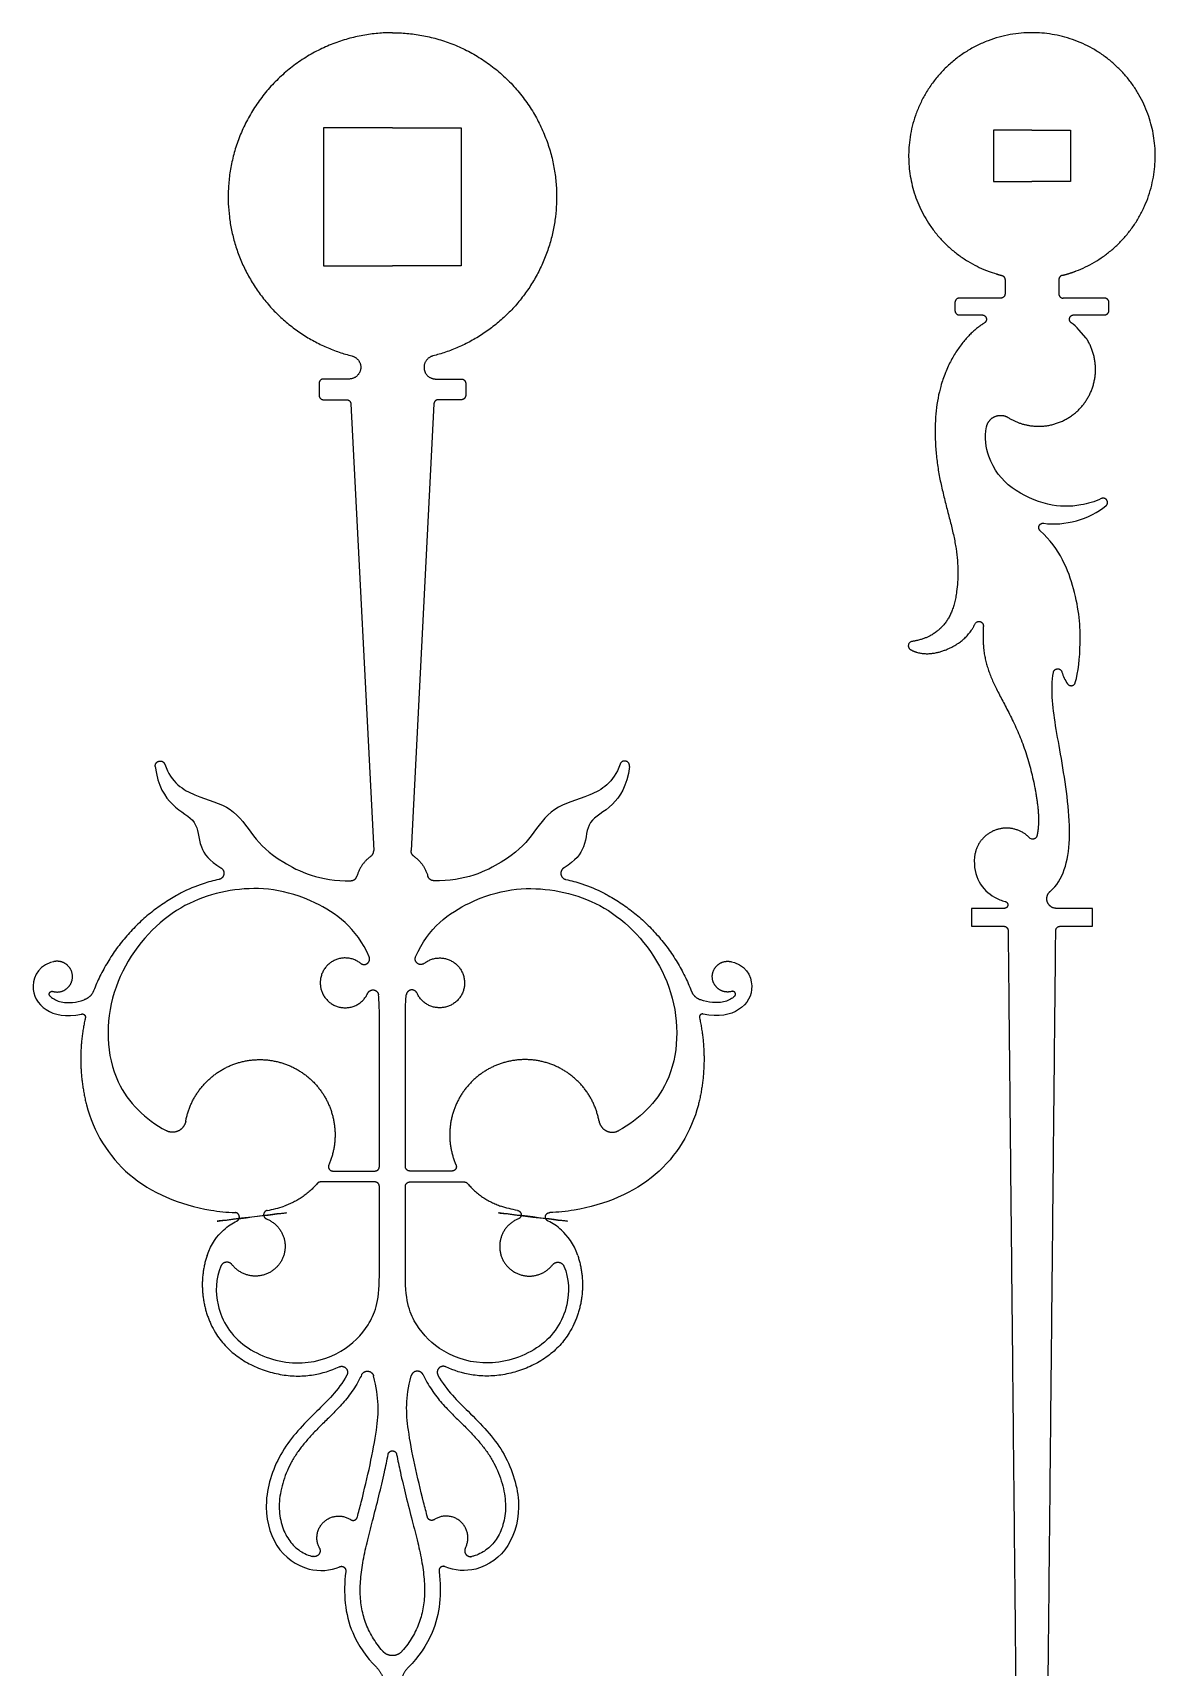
# Model space of a CAD drawing. Header units: millimetres. Extents: x -89 to 94, y -122 to 99.
# Drawn here: x -89 to -47.4, y 38 to 98.6 of the extents above; entities that cross this region are included whole.
import ezdxf

# ---------------------------------------------------------------- set-up
doc = ezdxf.new("R2010")
doc.units = ezdxf.units.MM
doc.header["$MEASUREMENT"] = 0
doc.layers.add('Layer 03', color=5, linetype='Continuous')

msp = doc.modelspace()

# ---------------------------------------------------------------- linework, layer by layer
at = {"layer": 'Layer 03'}
for p, q in [((-52.966, 89.437), (-52.966, 88.912)), ((-50.971, 89.437), (-50.971, 88.912)), ((-54.819, 88.59), (-54.819, 88.291)), ((-53.127, 88.751), (-54.658, 88.751)), ((-49.279, 88.751), (-50.81, 88.751)), ((-49.118, 88.291), (-49.118, 88.59)), ((-54.658, 88.13), (-53.815, 88.13)), ((-50.419, 88.13), (-49.279, 88.13)), ((-49.957, 87.268), (-50.231, 87.579)), ((-76.138, 56.571), (-76.138, 62.372)), ((-75.172, 56.571), (-75.172, 62.372)), ((-76.138, 52.521), (-76.138, 55.843)), ((-75.172, 52.521), (-75.172, 55.843))]:
    msp.add_line(p, q, dxfattribs=at)
for points in [[(-75.655, 95.056), (-78.207, 95.056), (-78.207, 89.951), (-75.655, 89.951)], [(-75.655, 95.056), (-73.102, 95.056), (-73.102, 89.951), (-75.655, 89.951)], [(-51.969, 94.972), (-53.396, 94.972), (-53.396, 93.069), (-51.969, 93.069)], [(-51.969, 94.972), (-50.541, 94.972), (-50.541, 93.069), (-51.969, 93.069)], [(-78.369, 85.594), (-78.369, 85.149)], [(-77.259, 85.755), (-78.208, 85.755)], [(-74.051, 85.755), (-73.101, 85.755)], [(-72.94, 85.594), (-72.94, 85.149)], [(-78.208, 84.988), (-77.353, 84.988)], [(-77.193, 84.835), (-76.348, 68.281)], [(-74.117, 84.835), (-74.961, 68.281)], [(-73.101, 84.988), (-73.956, 84.988)], [(-52.993, 66.141), (-54.208, 66.141), (-54.208, 65.478), (-53.012, 65.478)], [(-50.925, 65.478), (-49.729, 65.478), (-49.729, 66.141), (-51.078, 66.141)], [(-77.862, 56.41), (-76.299, 56.41)], [(-73.447, 56.41), (-75.011, 56.41)], [(-76.299, 56.004), (-78.316, 56.004)], [(-75.011, 56.004), (-72.993, 56.004)]]:
    msp.add_lwpolyline(points, dxfattribs=at)
for points, weights, degree, knots in [([(-75.655, 98.587), (-81.392, 98.587), (-81.727, 92.86), (-82.022, 87.844), (-77.152, 86.608)], [1, 0.727511325942, 1, 0.753006062973, 0.953781231499], 2, [56.155969, 56.155969, 56.155969, 66.968323, 66.968323, 76.769046, 76.769046, 76.769046]), ([(-75.655, 98.587), (-69.918, 98.587), (-69.582, 92.86), (-69.288, 87.844), (-74.157, 86.608)], [1, 0.727511325942, 1, 0.753006062973, 0.953781231499], 2, [56.155969, 56.155969, 56.155969, 66.968323, 66.968323, 76.769046, 76.769046, 76.769046]), ([(-51.969, 98.587), (-56.079, 98.587), (-56.51, 94.499), (-56.877, 91.017), (-53.354, 89.66), (-53.088, 89.593)], [1, 0.743216933704, 1, 0.772668023703, 0.965006690366, 0.986018974875], 2, [37.699112, 37.699112, 37.699112, 44.735246, 44.735246, 50.964388, 51.574312, 51.574312, 51.574312]), ([(-50.327, 89.759), (-46.785, 91.123), (-47.479, 94.855), (-48.173, 98.587), (-51.969, 98.587)], [1, 0.769025647705, 1, 0.769025647705, 1], 2, [-50.964388, -50.964388, -50.964388, -44.33175, -44.33175, -37.699112, -37.699112, -37.699112]), ([(-53.73, 87.832), (-54.046, 87.635), (-54.716, 87.01), (-55.599, 85.272), (-55.589, 82.318), (-54.621, 79.489), (-54.742, 77.362), (-55.276, 76.471), (-55.918, 76.109), (-56.413, 76.03), (-56.483, 76.019), (-56.534, 75.969), (-56.546, 75.9), (-56.559, 75.83), (-56.528, 75.766), (-56.467, 75.731), (-55.947, 75.439), (-54.831, 75.736), (-54.259, 76.312), (-54.073, 76.684), (-54.038, 76.755), (-53.965, 76.787), (-53.889, 76.767), (-53.812, 76.747), (-53.765, 76.684), (-53.768, 76.604), (-53.785, 76.238), (-53.781, 75.495), (-53.4, 74.386), (-52.297, 72.52), (-51.755, 70.337), (-51.695, 69.25), (-51.783, 68.833), (-51.796, 68.773), (-51.838, 68.728), (-51.896, 68.712), (-51.955, 68.695), (-52.014, 68.71), (-52.056, 68.754), (-52.388, 69.096), (-52.852, 69.206), (-53.302, 69.049), (-53.752, 68.892), (-54.047, 68.518), (-54.094, 68.044)], [1, 1, 1, 1, 1, 1, 1, 1, 1, 1, 0.876748595775, 0.876748595775, 1, 0.876748595775, 0.876748595775, 1, 1, 1, 1, 1, 0.851444720391, 0.851444720391, 1, 0.851444720391, 0.851444720391, 1, 1, 1, 1, 1, 1, 1, 1, 0.904890511673, 0.904890511673, 1, 0.904890511673, 0.904890511673, 1, 0.895244127172, 0.895244127172, 1, 0.895244127172, 0.895244127172, 1], 3, [-8.388943, -8.388943, -8.388943, -8.388943, -7.425932, -6.195154, -4.964375, -3.733597, -2.502818, -1.272039, -0.181108, -0.181108, -0.181108, -0.057537, -0.057537, -0.057537, 0.066034, 0.066034, 0.066034, 1.166114, 1.985814, 1.985814, 1.985814, 2.121943, 2.121943, 2.121943, 2.258072, 2.258072, 2.258072, 3.097484, 4.322329, 5.547175, 6.772021, 7.479774, 7.479774, 7.479774, 7.587919, 7.587919, 7.587919, 7.696064, 7.696064, 7.696064, 8.535525, 8.535525, 8.535525, 9.374985, 9.374985, 9.374985, 9.374985]), ([(-53.815, 88.13), (-53.693, 88.13), (-53.66, 88.013), (-53.627, 87.896), (-53.73, 87.832)], [1, 0.798469034147, 1, 0.798469034147, 1], 2, [53.3129574, 53.3129574, 53.3129574, 53.4421671, 53.4421671, 53.5713767, 53.5713767, 53.5713767]), ([(-50.514, 87.839), (-50.608, 87.908), (-50.571, 88.019), (-50.535, 88.13), (-50.419, 88.13)], [1, 0.810072477838, 1, 0.810072477838, 1], 2, [0.2188998, 0.2188998, 0.2188998, 0.3442039, 0.3442039, 0.469508, 0.469508, 0.469508]), ([(-51.969, 84.019), (-50.636, 83.863), (-49.93, 85.004), (-49.224, 86.144), (-49.957, 87.268)], [1, 0.843983992768, 1, 0.843983992768, 1], 2, [4.568599, 4.568599, 4.568599, 6.052898, 6.052898, 7.537196, 7.537196, 7.537196]), ([(-77.152, 86.608), (-76.782, 86.514), (-76.829, 86.134), (-76.876, 85.755), (-77.259, 85.755)], [1, 0.749678617784, 1, 0.749678617784, 1], 2, [0, 0, 0, 0.3889162, 0.3889162, 0.7778323, 0.7778323, 0.7778323]), ([(-74.157, 86.608), (-74.528, 86.514), (-74.48, 86.134), (-74.433, 85.755), (-74.051, 85.755)], [1, 0.749678617784, 1, 0.749678617784, 1], 2, [0, 0, 0, 0.3889162, 0.3889162, 0.7778323, 0.7778323, 0.7778323]), ([(-53.651, 83.98), (-53.597, 84.255), (-53.34, 84.365), (-53.083, 84.476), (-52.847, 84.327)], [1, 0.885252177755, 1, 0.885252177755, 1], 2, [0, 0, 0, 0.3198176, 0.3198176, 0.6396352, 0.6396352, 0.6396352]), ([(-49.228, 81.056), (-49.117, 81.148), (-49.196, 81.268), (-49.275, 81.388), (-49.403, 81.323)], [1, 0.746493720768, 1, 0.746493720768, 1], 2, [-0.2912078, -0.2912078, -0.2912078, -0.1456039, -0.1456039, 0, 0, 0]), ([(-51.663, 80.134), (-51.751, 80.214), (-51.699, 80.322), (-51.647, 80.43), (-51.529, 80.411)], [1, 0.802078632375, 1, 0.802078632375, 1], 2, [0, 0, 0, 0.1280057, 0.1280057, 0.2560115, 0.2560115, 0.2560115]), ([(-51.173, 74.884), (-51.151, 75.011), (-51.023, 75.017), (-50.894, 75.023), (-50.86, 74.899)], [1, 0.780668270894, 1, 0.780668270894, 1], 2, [0, 0, 0, 0.1350124, 0.1350124, 0.2700248, 0.2700248, 0.2700248]), ([(-50.65, 74.463), (-50.593, 74.378), (-50.491, 74.394), (-50.39, 74.41), (-50.362, 74.508)], [1, 0.843695909728, 1, 0.843695909728, 1], 2, [0, 0, 0, 0.113333, 0.113333, 0.226666, 0.226666, 0.226666]), ([(-84.437, 71.396), (-84.458, 71.558), (-84.299, 71.596), (-84.14, 71.634), (-84.086, 71.48)], [1, 0.74224024799, 1, 0.74224024799, 1], 2, [0, 0, 0, 0.1655005, 0.1655005, 0.3310009, 0.3310009, 0.3310009]), ([(-66.872, 71.396), (-66.851, 71.558), (-67.01, 71.596), (-67.169, 71.634), (-67.223, 71.48)], [1, 0.74224024799, 1, 0.74224024799, 1], 2, [0, 0, 0, 0.1655005, 0.1655005, 0.3310009, 0.3310009, 0.3310009]), ([(-82.01, 67.645), (-81.871, 67.564), (-81.896, 67.405), (-81.921, 67.246), (-82.078, 67.212)], [1, 0.825358360631, 1, 0.825358360631, 1], 2, [0, 0, 0, 0.1751719, 0.1751719, 0.3503437, 0.3503437, 0.3503437]), ([(-69.299, 67.645), (-69.438, 67.564), (-69.413, 67.405), (-69.388, 67.246), (-69.231, 67.212)], [1, 0.825358360631, 1, 0.825358360631, 1], 2, [0, 0, 0, 0.1751719, 0.1751719, 0.3503437, 0.3503437, 0.3503437]), ([(-51.06, 66.141), (-51.309, 66.141), (-51.395, 66.374), (-51.482, 66.606), (-51.294, 66.769)], [1, 0.821218519932, 1, 0.821218519932, 1], 2, [0, 0, 0, 0.2699161, 0.2699161, 0.5398323, 0.5398323, 0.5398323]), ([(-52.96, 66.397), (-52.849, 66.368), (-52.864, 66.254), (-52.878, 66.141), (-52.993, 66.141)], [1, 0.750352304357, 1, 0.750352304357, 1], 2, [0, 0, 0, 0.1168037, 0.1168037, 0.2336075, 0.2336075, 0.2336075]), ([(-76.836, 64.106), (-77.352, 64.512), (-77.905, 64.156), (-78.457, 63.801), (-78.301, 63.162), (-78.146, 62.524), (-77.492, 62.463), (-76.838, 62.401), (-76.566, 62.999)], [1, 0.814470626529, 1, 0.814470626529, 1, 0.814470626529, 1, 0.814470626529, 1], 2, [0.828865, 0.828865, 0.828865, 1.537925, 1.537925, 2.246985, 2.246985, 2.956045, 2.956045, 3.665106, 3.665106, 3.665106]), ([(-76.836, 64.106), (-76.709, 64.006), (-76.58, 64.104), (-76.452, 64.202), (-76.515, 64.351)], [1, 0.790093290659, 1, 0.790093290659, 1], 2, [0, 0, 0, 0.1707434, 0.1707434, 0.3414868, 0.3414868, 0.3414868]), ([(-74.473, 64.106), (-74.601, 64.006), (-74.729, 64.104), (-74.857, 64.202), (-74.794, 64.351)], [1, 0.790093290659, 1, 0.790093290659, 1], 2, [0, 0, 0, 0.1707434, 0.1707434, 0.3414868, 0.3414868, 0.3414868]), ([(-74.473, 64.106), (-73.957, 64.512), (-73.405, 64.156), (-72.852, 63.801), (-73.008, 63.162), (-73.163, 62.524), (-73.817, 62.463), (-74.471, 62.401), (-74.743, 62.999)], [1, 0.814470626529, 1, 0.814470626529, 1, 0.814470626529, 1, 0.814470626529, 1], 2, [0.828865, 0.828865, 0.828865, 1.537925, 1.537925, 2.246985, 2.246985, 2.956045, 2.956045, 3.665106, 3.665106, 3.665106]), ([(-88.229, 63.064), (-87.959, 62.987), (-87.733, 63.154), (-87.508, 63.321), (-87.503, 63.602), (-87.497, 63.882), (-87.717, 64.057), (-87.936, 64.232), (-88.208, 64.165)], [1, 0.89709379906, 1, 0.89709379906, 1, 0.89709379906, 1, 0.89709379906, 1], 2, [0.927792, 0.927792, 0.927792, 1.251669, 1.251669, 1.575547, 1.575547, 1.899425, 1.899425, 2.223303, 2.223303, 2.223303]), ([(-63.081, 63.064), (-63.35, 62.987), (-63.576, 63.154), (-63.801, 63.321), (-63.807, 63.602), (-63.812, 63.882), (-63.593, 64.057), (-63.373, 64.232), (-63.101, 64.165)], [1, 0.89709379906, 1, 0.89709379906, 1, 0.89709379906, 1, 0.89709379906, 1], 2, [0.927792, 0.927792, 0.927792, 1.251669, 1.251669, 1.575547, 1.575547, 1.899425, 1.899425, 2.223303, 2.223303, 2.223303]), ([(-88.331, 62.887), (-88.391, 62.944), (-88.349, 63.016), (-88.308, 63.087), (-88.229, 63.064)], [1, 0.787937517933, 1, 0.787937517933, 1], 2, [0, 0, 0, 0.0871345, 0.0871345, 0.174269, 0.174269, 0.174269]), ([(-76.566, 62.999), (-76.5, 63.144), (-76.343, 63.118), (-76.185, 63.092), (-76.169, 62.934)], [1, 0.793702292462, 1, 0.793702292462, 1], 2, [0, 0, 0, 0.169214, 0.169214, 0.3384281, 0.3384281, 0.3384281]), ([(-74.743, 62.999), (-74.809, 63.144), (-74.967, 63.118), (-75.124, 63.092), (-75.14, 62.934)], [1, 0.793702292462, 1, 0.793702292462, 1], 2, [0, 0, 0, 0.169214, 0.169214, 0.3384281, 0.3384281, 0.3384281]), ([(-62.978, 62.887), (-62.919, 62.944), (-62.96, 63.016), (-63.001, 63.087), (-63.081, 63.064)], [1, 0.787937517933, 1, 0.787937517933, 1], 2, [0, 0, 0, 0.0871345, 0.0871345, 0.174269, 0.174269, 0.174269]), ([(-87.167, 62.226), (-87.104, 62.24), (-87.059, 62.195), (-87.013, 62.15), (-87.027, 62.087)], [1, 0.874908061502, 1, 0.874908061502, 1], 2, [0, 0, 0, 0.0731274, 0.0731274, 0.1462548, 0.1462548, 0.1462548]), ([(-64.142, 62.226), (-64.205, 62.24), (-64.251, 62.195), (-64.296, 62.15), (-64.282, 62.087)], [1, 0.874908061502, 1, 0.874908061502, 1], 2, [0, 0, 0, 0.0731274, 0.0731274, 0.1462548, 0.1462548, 0.1462548]), ([(-83.308, 58.254), (-83.082, 59.483), (-82.014, 60.132), (-80.946, 60.781), (-79.751, 60.416), (-78.556, 60.051), (-78.033, 58.916), (-77.511, 57.781), (-78.01, 56.635)], [1, 0.912555693574, 1, 0.912555693574, 1, 0.912555693574, 1, 0.912555693574, 1], 2, [-18.160626, -18.160626, -18.160626, -16.701203, -16.701203, -15.24178, -15.24178, -13.782356, -13.782356, -12.322933, -12.322933, -12.322933]), ([(-68.001, 58.254), (-68.227, 59.483), (-69.295, 60.132), (-70.363, 60.781), (-71.558, 60.416), (-72.753, 60.051), (-73.276, 58.916), (-73.799, 57.781), (-73.299, 56.635)], [1, 0.912555693574, 1, 0.912555693574, 1, 0.912555693574, 1, 0.912555693574, 1], 2, [-18.160626, -18.160626, -18.160626, -16.701203, -16.701203, -15.24178, -15.24178, -13.782356, -13.782356, -12.322933, -12.322933, -12.322933]), ([(-83.308, 58.254), (-83.354, 58.005), (-83.583, 57.895), (-83.812, 57.785), (-84.035, 57.906)], [1, 0.891228111803, 1, 0.891228111803, 1], 2, [0, 0, 0, 0.2916379, 0.2916379, 0.5832758, 0.5832758, 0.5832758]), ([(-68.001, 58.254), (-67.955, 58.005), (-67.726, 57.895), (-67.497, 57.785), (-67.274, 57.906)], [1, 0.891228111803, 1, 0.891228111803, 1], 2, [0, 0, 0, 0.2916379, 0.2916379, 0.5832758, 0.5832758, 0.5832758]), ([(-78.01, 56.635), (-78.045, 56.555), (-77.997, 56.483), (-77.949, 56.41), (-77.862, 56.41)], [1, 0.879756694617, 1, 0.879756694617, 1], 2, [0, 0, 0, 0.0990892, 0.0990892, 0.1981785, 0.1981785, 0.1981785]), ([(-73.299, 56.635), (-73.265, 56.555), (-73.312, 56.483), (-73.36, 56.41), (-73.447, 56.41)], [1, 0.879756694617, 1, 0.879756694617, 1], 2, [0, 0, 0, 0.0990892, 0.0990892, 0.1981785, 0.1981785, 0.1981785]), ([(-80.32, 54.637), (-79.816, 54.437), (-79.669, 53.914), (-79.521, 53.392), (-79.846, 52.958), (-80.171, 52.524), (-80.714, 52.517), (-81.256, 52.511), (-81.591, 52.938)], [1, 0.896659699768, 1, 0.896659699768, 1, 0.896659699768, 1, 0.896659699768, 1], 2, [4.629071, 4.629071, 4.629071, 5.255028, 5.255028, 5.880986, 5.880986, 6.506943, 6.506943, 7.132901, 7.132901, 7.132901]), ([(-81.418, 54.557), (-81.3, 54.611), (-81.326, 54.738), (-81.351, 54.865), (-81.48, 54.869)], [1, 0.783977883935, 1, 0.783977883935, 1], 2, [0, 0, 0, 0.1359153, 0.1359153, 0.2718305, 0.2718305, 0.2718305]), ([(-80.289, 54.949), (-80.41, 54.927), (-80.422, 54.805), (-80.435, 54.682), (-80.32, 54.637)], [1, 0.79867404206, 1, 0.79867404206, 1], 2, [0, 0, 0, 0.1310366, 0.1310366, 0.2620732, 0.2620732, 0.2620732]), ([(-70.989, 54.637), (-71.493, 54.437), (-71.64, 53.914), (-71.788, 53.392), (-71.463, 52.958), (-71.138, 52.524), (-70.596, 52.517), (-70.053, 52.511), (-69.719, 52.938)], [1, 0.896659699768, 1, 0.896659699768, 1, 0.896659699768, 1, 0.896659699768, 1], 2, [4.629071, 4.629071, 4.629071, 5.255028, 5.255028, 5.880986, 5.880986, 6.506943, 6.506943, 7.132901, 7.132901, 7.132901]), ([(-71.02, 54.949), (-70.899, 54.927), (-70.887, 54.805), (-70.875, 54.682), (-70.989, 54.637)], [1, 0.79867404206, 1, 0.79867404206, 1], 2, [0, 0, 0, 0.1310366, 0.1310366, 0.2620732, 0.2620732, 0.2620732]), ([(-69.891, 54.557), (-70.009, 54.611), (-69.984, 54.738), (-69.958, 54.865), (-69.829, 54.869)], [1, 0.783977883935, 1, 0.783977883935, 1], 2, [0, 0, 0, 0.1359153, 0.1359153, 0.2718305, 0.2718305, 0.2718305]), ([(-81.591, 52.938), (-81.676, 53.047), (-81.814, 53.03), (-81.952, 53.012), (-82.007, 52.885)], [1, 0.869422480258, 1, 0.869422480258, 1], 2, [0, 0, 0, 0.1567788, 0.1567788, 0.3135576, 0.3135576, 0.3135576]), ([(-69.719, 52.938), (-69.633, 53.047), (-69.495, 53.03), (-69.358, 53.012), (-69.302, 52.885)], [1, 0.869422480258, 1, 0.869422480258, 1], 2, [0, 0, 0, 0.1567788, 0.1567788, 0.3135576, 0.3135576, 0.3135576]), ([(-77.632, 49.154), (-77.485, 49.222), (-77.375, 49.103), (-77.265, 48.985), (-77.343, 48.843)], [1, 0.808816274426, 1, 0.808816274426, 1], 2, [0, 0, 0, 0.1739809, 0.1739809, 0.3479619, 0.3479619, 0.3479619]), ([(-73.677, 49.154), (-73.824, 49.222), (-73.935, 49.103), (-74.045, 48.985), (-73.966, 48.843)], [1, 0.808816274426, 1, 0.808816274426, 1], 2, [0, 0, 0, 0.1739809, 0.1739809, 0.3479619, 0.3479619, 0.3479619]), ([(-76.793, 48.859), (-76.722, 49.009), (-76.556, 48.993), (-76.39, 48.977), (-76.35, 48.815)], [1, 0.817864111282, 1, 0.817864111282, 1], 2, [0, 0, 0, 0.1802689, 0.1802689, 0.3605379, 0.3605379, 0.3605379]), ([(-74.516, 48.859), (-74.588, 49.009), (-74.753, 48.993), (-74.919, 48.977), (-74.96, 48.815)], [1, 0.817864111282, 1, 0.817864111282, 1], 2, [0, 0, 0, 0.1802689, 0.1802689, 0.3605379, 0.3605379, 0.3605379]), ([(-75.813, 45.912), (-75.787, 46.042), (-75.655, 46.042), (-75.522, 46.042), (-75.497, 45.912)], [1, 0.771352501408, 1, 0.771352501408, 1], 2, [0, 0, 0, 0.1379665, 0.1379665, 0.2759331, 0.2759331, 0.2759331]), ([(-78.357, 42.44), (-78.648, 42.994), (-78.184, 43.415), (-77.72, 43.835), (-77.197, 43.491)], [1, 0.790702444625, 1, 0.790702444625, 1], 2, [-5.106362, -5.106362, -5.106362, -4.444752, -4.444752, -3.783141, -3.783141, -3.783141]), ([(-72.952, 42.44), (-72.661, 42.994), (-73.125, 43.415), (-73.589, 43.835), (-74.112, 43.491)], [1, 0.790702444625, 1, 0.790702444625, 1], 2, [-5.106362, -5.106362, -5.106362, -4.444752, -4.444752, -3.783141, -3.783141, -3.783141]), ([(-77.197, 43.491), (-77.128, 43.446), (-77.051, 43.476), (-76.974, 43.505), (-76.953, 43.585)], [1, 0.889563432422, 1, 0.889563432422, 1], 2, [0, 0, 0, 0.0948815, 0.0948815, 0.1897631, 0.1897631, 0.1897631]), ([(-74.112, 43.491), (-74.181, 43.446), (-74.258, 43.476), (-74.335, 43.505), (-74.356, 43.585)], [1, 0.889563432422, 1, 0.889563432422, 1], 2, [0, 0, 0, 0.0948815, 0.0948815, 0.1897631, 0.1897631, 0.1897631]), ([(-78.357, 42.44), (-78.292, 42.316), (-78.377, 42.205), (-78.463, 42.095), (-78.599, 42.126)], [1, 0.841669138982, 1, 0.841669138982, 1], 2, [0, 0, 0, 0.1545667, 0.1545667, 0.3091334, 0.3091334, 0.3091334]), ([(-72.952, 42.44), (-73.017, 42.316), (-72.932, 42.205), (-72.846, 42.095), (-72.71, 42.126)], [1, 0.841669138982, 1, 0.841669138982, 1], 2, [0, 0, 0, 0.1545667, 0.1545667, 0.3091334, 0.3091334, 0.3091334]), ([(-77.607, 41.749), (-77.521, 41.787), (-77.446, 41.731), (-77.371, 41.676), (-77.382, 41.583)], [1, 0.864476877601, 1, 0.864476877601, 1], 2, [0, 0, 0, 0.1053375, 0.1053375, 0.210675, 0.210675, 0.210675]), ([(-73.702, 41.749), (-73.788, 41.787), (-73.863, 41.731), (-73.939, 41.676), (-73.927, 41.583)], [1, 0.864476877601, 1, 0.864476877601, 1], 2, [0, 0, 0, 0.1053375, 0.1053375, 0.210675, 0.210675, 0.210675]), ([(-75.3, 38.615), (-75.441, 38.454), (-75.655, 38.454), (-75.868, 38.454), (-76.009, 38.615)], [1, 0.910613789516, 1, 0.910613789516, 1], 2, [0, 0, 0, 0.2494104, 0.2494104, 0.4988209, 0.4988209, 0.4988209])]:
    msp.add_rational_spline(points, weights, degree=degree, knots=knots, dxfattribs=at)
for points, weights in [([(-50.849, 89.593), (-50.583, 89.66), (-50.327, 89.759)], [1, 0.998198904451, 1]), ([(-53.088, 89.593), (-52.966, 89.562), (-52.966, 89.437)], [1, 0.789015957794, 1]), ([(-50.849, 89.593), (-50.971, 89.562), (-50.971, 89.437)], [1, 0.789015957794, 1]), ([(-54.658, 88.751), (-54.819, 88.751), (-54.819, 88.59)], [1, 0.707106781187, 1]), ([(-52.966, 88.912), (-52.966, 88.751), (-53.127, 88.751)], [1, 0.707106781186, 1]), ([(-50.971, 88.912), (-50.971, 88.751), (-50.81, 88.751)], [1, 0.707106781187, 1]), ([(-49.118, 88.59), (-49.118, 88.751), (-49.279, 88.751)], [1, 0.707106781187, 1]), ([(-54.819, 88.291), (-54.819, 88.13), (-54.658, 88.13)], [1, 0.707106781187, 1]), ([(-49.279, 88.13), (-49.118, 88.13), (-49.118, 88.291)], [1, 0.707106781187, 1]), ([(-78.208, 85.755), (-78.369, 85.755), (-78.369, 85.594)], [1, 0.707106781187, 1]), ([(-73.101, 85.755), (-72.94, 85.755), (-72.94, 85.594)], [1, 0.707106781187, 1]), ([(-78.369, 85.149), (-78.369, 84.988), (-78.208, 84.988)], [1, 0.707106781187, 1]), ([(-77.353, 84.988), (-77.2, 84.988), (-77.193, 84.835)], [1, 0.724889328984, 1]), ([(-73.956, 84.988), (-74.109, 84.988), (-74.117, 84.835)], [1, 0.724889328984, 1]), ([(-72.94, 85.149), (-72.94, 84.988), (-73.101, 84.988)], [1, 0.707106781187, 1]), ([(-52.847, 84.327), (-52.442, 84.074), (-51.969, 84.019)], [1, 0.975379365517, 1]), ([(-76.447, 68.077), (-76.836, 67.799), (-76.966, 67.338)], [1, 0.943429561871, 1]), ([(-76.447, 68.077), (-76.342, 68.152), (-76.348, 68.281)], [1, 0.877179661429, 1]), ([(-74.863, 68.077), (-74.967, 68.152), (-74.961, 68.281)], [1, 0.877179661429, 1]), ([(-74.863, 68.077), (-74.473, 67.799), (-74.343, 67.338)], [1, 0.943429561871, 1]), ([(-77.187, 67.167), (-77.014, 67.171), (-76.966, 67.338)], [1, 0.804213634786, 1]), ([(-74.122, 67.167), (-74.296, 67.171), (-74.343, 67.338)], [1, 0.804213634786, 1]), ([(-83.649, 66.621), (-85.817, 65.404), (-86.721, 63.088)], [1, 0.941520575845, 1]), ([(-67.66, 66.621), (-65.492, 65.404), (-64.588, 63.088)], [1, 0.941520575845, 1]), ([(-53.012, 65.478), (-52.853, 65.478), (-52.851, 65.319)], [1, 0.710669875626, 1]), ([(-51.086, 65.319), (-51.084, 65.478), (-50.925, 65.478)], [1, 0.710669875626, 1]), ([(-86.721, 63.088), (-86.819, 62.838), (-87.074, 62.754)], [1, 0.904651259604, 1]), ([(-64.588, 63.088), (-64.491, 62.838), (-64.235, 62.754)], [1, 0.904651259604, 1]), ([(-87.027, 62.087), (-87.37, 60.563), (-87.027, 59.039)], [1, 0.975644949154, 1]), ([(-64.282, 62.087), (-63.94, 60.563), (-64.282, 59.039)], [1, 0.975644949154, 1]), ([(-76.299, 56.41), (-76.138, 56.41), (-76.138, 56.571)], [1, 0.707106781186, 1]), ([(-75.011, 56.41), (-75.172, 56.41), (-75.172, 56.571)], [1, 0.707106781186, 1]), ([(-78.439, 55.947), (-78.937, 55.358), (-79.667, 55.11)], [1, 0.963814201461, 1]), ([(-78.316, 56.004), (-78.39, 56.004), (-78.439, 55.947)], [1, 0.907310428221, 1]), ([(-76.138, 55.843), (-76.138, 56.004), (-76.299, 56.004)], [1, 0.707106781187, 1]), ([(-75.172, 55.843), (-75.172, 56.004), (-75.011, 56.004)], [1, 0.707106781187, 1]), ([(-72.993, 56.004), (-72.919, 56.004), (-72.871, 55.947)], [1, 0.907310428221, 1]), ([(-72.871, 55.947), (-72.372, 55.358), (-71.642, 55.11)], [1, 0.963814201461, 1]), ([(-82.517, 53.285), (-82.952, 51.982), (-82.376, 50.735)], [1, 0.929580292715, 1]), ([(-68.792, 53.285), (-68.357, 51.982), (-68.933, 50.735)], [1, 0.929580292715, 1]), ([(-76.247, 38.021), (-75.974, 37.748), (-75.951, 37.363)], [1, 0.934449821427, 1]), ([(-75.062, 38.021), (-75.336, 37.748), (-75.358, 37.363)], [1, 0.934449821427, 1])]:
    msp.add_rational_spline(points, weights, degree=2, dxfattribs=at)
for points, degree in [([(-50.231, 87.579), (-50.32, 87.68), (-50.415, 87.766), (-50.514, 87.839)], 3), ([(-51.529, 80.411), (-50.789, 80.293), (-49.817, 80.563), (-49.228, 81.056)], 3), ([(-50.86, 74.899), (-50.818, 74.748), (-50.745, 74.603), (-50.65, 74.463)], 3), ([(-52.851, 65.319), (-52.557, 36.173), (-52.262, 7.027)], 2), ([(-51.675, 7.027), (-51.38, 36.173), (-51.086, 65.319)], 2), ([(-76.138, 62.372), (-76.141, 62.569), (-76.152, 62.756), (-76.169, 62.934)], 3), ([(-75.172, 62.372), (-75.168, 62.569), (-75.158, 62.756), (-75.14, 62.934)], 3), ([(-80.289, 54.949), (-80.077, 54.988), (-79.869, 55.041), (-79.667, 55.11)], 3), ([(-71.02, 54.949), (-71.232, 54.988), (-71.44, 55.041), (-71.642, 55.11)], 3)]:
    msp.add_open_spline(points, degree=degree, dxfattribs=at)
for points, knots in [([(-49.403, 81.323), (-49.644, 81.202), (-50.3, 81.023), (-51.336, 81.012), (-52.798, 81.649), (-53.574, 82.61), (-53.731, 83.58), (-53.651, 83.98)], [-4.570498, -4.570498, -4.570498, -4.570498, -3.935439, -2.951579, -1.96772, -0.98386, -0.373164, -0.373164, -0.373164, -0.373164]), ([(-50.362, 74.508), (-50.255, 74.88), (-50.125, 76.066), (-50.263, 77.761), (-50.925, 79.46), (-51.663, 80.134)], [-3.972076, -3.972076, -3.972076, -3.972076, -2.781912, -1.390956, -0.15828, -0.15828, -0.15828, -0.15828]), ([(-51.294, 66.769), (-50.814, 67.183), (-50.407, 68.578), (-50.848, 71.672), (-51.25, 73.623), (-51.226, 74.578), (-51.173, 74.884)], [3.202165, 3.202165, 3.202165, 3.202165, 4.704897, 6.273196, 7.841494, 8.784722, 8.784722, 8.784722, 8.784722]), ([(-84.086, 71.48), (-83.846, 70.792), (-82.888, 70.223), (-81.557, 69.951), (-80.817, 68.786), (-79.981, 67.919), (-78.342, 67.14), (-77.187, 67.167)], [0.135604, 0.135604, 0.135604, 0.135604, 1.15571, 2.311419, 3.467129, 4.622839, 5.720776, 5.720776, 5.720776, 5.720776]), ([(-67.223, 71.48), (-67.464, 70.792), (-68.421, 70.223), (-69.752, 69.951), (-70.492, 68.786), (-71.328, 67.919), (-72.967, 67.14), (-74.122, 67.167)], [0.135604, 0.135604, 0.135604, 0.135604, 1.15571, 2.311419, 3.467129, 4.622839, 5.720776, 5.720776, 5.720776, 5.720776]), ([(-84.437, 71.396), (-84.34, 70.664), (-83.786, 69.822), (-82.815, 69.411), (-82.871, 68.519), (-82.448, 67.899), (-82.01, 67.645)], [0.102391, 0.102391, 0.102391, 0.102391, 0.877693, 1.755386, 2.63308, 3.293128, 3.293128, 3.293128, 3.293128]), ([(-66.872, 71.396), (-66.969, 70.664), (-67.523, 69.822), (-68.495, 69.411), (-68.438, 68.519), (-68.862, 67.899), (-69.299, 67.645)], [0.102391, 0.102391, 0.102391, 0.102391, 0.877693, 1.755386, 2.63308, 3.293128, 3.293128, 3.293128, 3.293128]), ([(-54.094, 68.044), (-54.165, 67.321), (-53.719, 66.677), (-53.096, 66.432), (-52.96, 66.397)], [0.422849, 0.422849, 0.422849, 0.422849, 1.568299, 1.876662, 1.876662, 1.876662, 1.876662]), ([(-76.515, 64.351), (-76.972, 65.423), (-78.957, 66.811), (-81.525, 67.03), (-84.204, 66.043), (-86.328, 63.157), (-86.243, 59.701), (-84.8, 58.317), (-84.035, 57.906)], [0.746805, 0.746805, 0.746805, 0.746805, 2.274359, 4.548719, 6.823078, 9.097438, 11.371797, 13.192473, 13.192473, 13.192473, 13.192473]), ([(-82.078, 67.212), (-82.277, 67.168), (-82.757, 67.039), (-83.277, 66.823), (-83.592, 66.653), (-83.649, 66.621)], [5.79037, 5.79037, 5.79037, 5.79037, 6.169739, 6.715158, 6.837044, 6.837044, 6.837044, 6.837044]), ([(-74.794, 64.351), (-74.337, 65.423), (-72.352, 66.811), (-69.784, 67.03), (-67.105, 66.043), (-64.981, 63.157), (-65.067, 59.701), (-66.51, 58.317), (-67.274, 57.906)], [0.746805, 0.746805, 0.746805, 0.746805, 2.274359, 4.548719, 6.823078, 9.097438, 11.371797, 13.192473, 13.192473, 13.192473, 13.192473]), ([(-69.231, 67.212), (-69.032, 67.168), (-68.553, 67.039), (-68.032, 66.823), (-67.717, 66.653), (-67.66, 66.621)], [5.79037, 5.79037, 5.79037, 5.79037, 6.169739, 6.715158, 6.837044, 6.837044, 6.837044, 6.837044]), ([(-88.098, 64.188), (-88.746, 64.078), (-89.148, 63.213), (-88.647, 62.32), (-87.748, 62.09), (-87.167, 62.226)], [0, 0, 0, 0, 0.937404, 1.874807, 2.724137, 2.724137, 2.724137, 2.724137]), ([(-63.211, 64.188), (-62.563, 64.078), (-62.161, 63.213), (-62.662, 62.32), (-63.562, 62.09), (-64.142, 62.226)], [0, 0, 0, 0, 0.937404, 1.874807, 2.724137, 2.724137, 2.724137, 2.724137]), ([(-88.331, 62.887), (-88.296, 62.853), (-88.202, 62.783), (-88.026, 62.696), (-87.784, 62.643), (-87.455, 62.648), (-87.214, 62.708), (-87.074, 62.754)], [0.7003212, 0.7003212, 0.7003212, 0.7003212, 0.791706, 0.9168444, 1.0644453, 1.2503511, 1.5249799, 1.5249799, 1.5249799, 1.5249799]), ([(-62.978, 62.887), (-63.014, 62.853), (-63.107, 62.783), (-63.283, 62.696), (-63.526, 62.643), (-63.854, 62.648), (-64.095, 62.708), (-64.235, 62.754)], [0.7003212, 0.7003212, 0.7003212, 0.7003212, 0.791706, 0.9168444, 1.0644453, 1.2503511, 1.5249799, 1.5249799, 1.5249799, 1.5249799]), ([(-87.027, 59.039), (-87.014, 58.982), (-86.756, 57.92), (-85.644, 56.05), (-83.267, 55.036), (-81.784, 54.88), (-81.48, 54.869)], [2.227839, 2.227839, 2.227839, 2.227839, 2.362148, 4.724296, 7.086444, 7.694678, 7.694678, 7.694678, 7.694678]), ([(-64.282, 59.039), (-64.295, 58.982), (-64.553, 57.92), (-65.666, 56.05), (-68.042, 55.036), (-69.525, 54.88), (-69.829, 54.869)], [2.227839, 2.227839, 2.227839, 2.227839, 2.362148, 4.724296, 7.086444, 7.694678, 7.694678, 7.694678, 7.694678]), ([(-80.859, 54.706), (-80.859, 54.706), (-80.859, 54.706), (-80.859, 54.706), (-76.418, 55.25), (-85.301, 54.163), (-80.859, 54.706)], [2.1220381404122, 2.1220381404122, 2.1220381404122, 2.1220381404122, 2.1220384455257, 2.1220384455257, 2.1220384455257, 2.1220387868275, 2.1220387868275, 2.1220387868275, 2.1220387868275]), ([(-70.45, 54.706), (-70.45, 54.706), (-70.45, 54.706), (-70.45, 54.706), (-74.891, 55.25), (-66.008, 54.163), (-70.45, 54.706)], [2.1220381404122, 2.1220381404122, 2.1220381404122, 2.1220381404122, 2.1220384455257, 2.1220384455257, 2.1220384455257, 2.1220387868275, 2.1220387868275, 2.1220387868275, 2.1220387868275]), ([(-82.517, 53.285), (-82.373, 53.717), (-81.963, 54.229), (-81.584, 54.482), (-81.418, 54.557)], [0.445618, 0.445618, 0.445618, 0.445618, 1.099044, 1.590535, 1.590535, 1.590535, 1.590535]), ([(-68.792, 53.285), (-68.936, 53.717), (-69.346, 54.229), (-69.725, 54.482), (-69.891, 54.557)], [0.445618, 0.445618, 0.445618, 0.445618, 1.099044, 1.590535, 1.590535, 1.590535, 1.590535]), ([(-82.007, 52.885), (-82.202, 52.436), (-82.242, 51.247), (-81.271, 49.769), (-79.179, 49.09), (-77.436, 49.659), (-76.482, 50.668), (-76.138, 51.53), (-76.138, 52.521)], [1.467942, 1.467942, 1.467942, 1.467942, 2.392491, 3.588737, 4.784982, 5.981228, 7.177473, 8.373719, 8.373719, 8.373719, 8.373719]), ([(-69.302, 52.885), (-69.108, 52.436), (-69.068, 51.247), (-70.039, 49.769), (-72.13, 49.09), (-73.874, 49.659), (-74.828, 50.668), (-75.172, 51.53), (-75.172, 52.521)], [1.467942, 1.467942, 1.467942, 1.467942, 2.392491, 3.588737, 4.784982, 5.981228, 7.177473, 8.373719, 8.373719, 8.373719, 8.373719]), ([(-82.376, 50.735), (-82.326, 50.626), (-82.176, 50.347), (-81.864, 49.935), (-81.417, 49.535), (-80.899, 49.22), (-80.334, 48.991), (-79.746, 48.848), (-79.155, 48.797), (-78.435, 48.858), (-77.932, 49.014), (-77.632, 49.154)], [3.651525, 3.651525, 3.651525, 3.651525, 3.875232, 4.239624, 4.610232, 4.987311, 5.365927, 5.742432, 6.112657, 6.467399, 7.084729, 7.084729, 7.084729, 7.084729]), ([(-68.933, 50.735), (-68.984, 50.626), (-69.133, 50.347), (-69.445, 49.935), (-69.892, 49.535), (-70.41, 49.22), (-70.975, 48.991), (-71.563, 48.848), (-72.154, 48.797), (-72.874, 48.858), (-73.377, 49.014), (-73.677, 49.154)], [3.651525, 3.651525, 3.651525, 3.651525, 3.875232, 4.239624, 4.610232, 4.987311, 5.365927, 5.742432, 6.112657, 6.467399, 7.084729, 7.084729, 7.084729, 7.084729]), ([(-77.343, 48.843), (-77.661, 48.275), (-78.633, 47.35), (-79.837, 46.108), (-80.503, 44.158), (-80.075, 42.403), (-78.873, 41.535), (-77.954, 41.595), (-77.607, 41.749)], [0.304322, 0.304322, 0.304322, 0.304322, 1.204738, 2.409476, 3.614215, 4.818953, 6.023691, 6.982, 6.982, 6.982, 6.982]), ([(-76.793, 48.859), (-76.825, 48.791), (-76.959, 48.527), (-77.229, 48.109), (-77.621, 47.652), (-78.01, 47.267), (-78.366, 46.92), (-78.684, 46.589), (-78.965, 46.267), (-79.21, 45.938), (-79.419, 45.591), (-79.59, 45.223), (-79.723, 44.842), (-79.811, 44.459), (-79.851, 44.084), (-79.839, 43.725), (-79.781, 43.39), (-79.68, 43.084), (-79.504, 42.736), (-79.198, 42.388), (-78.845, 42.193), (-78.638, 42.135), (-78.599, 42.126)], [0.316959, 0.316959, 0.316959, 0.316959, 0.456642, 0.868678, 1.241183, 1.576721, 1.888192, 2.168336, 2.431849, 2.683389, 2.932312, 3.185757, 3.437936, 3.68322, 3.91673, 4.139132, 4.350978, 4.550255, 4.737046, 5.075508, 5.401714, 5.475917, 5.475917, 5.475917, 5.475917]), ([(-76.953, 43.585), (-76.906, 43.766), (-76.623, 44.85), (-76.17, 46.867), (-76.14, 47.984), (-76.35, 48.815)], [-3.460575, -3.460575, -3.460575, -3.460575, -3.142067, -1.571033, -0.232281, -0.232281, -0.232281, -0.232281]), ([(-74.356, 43.585), (-74.403, 43.766), (-74.686, 44.85), (-75.139, 46.867), (-75.169, 47.984), (-74.96, 48.815)], [-3.460575, -3.460575, -3.460575, -3.460575, -3.142067, -1.571033, -0.232281, -0.232281, -0.232281, -0.232281]), ([(-74.516, 48.859), (-74.484, 48.791), (-74.35, 48.527), (-74.08, 48.109), (-73.688, 47.652), (-73.299, 47.267), (-72.943, 46.92), (-72.625, 46.589), (-72.344, 46.267), (-72.099, 45.938), (-71.891, 45.591), (-71.719, 45.223), (-71.586, 44.842), (-71.498, 44.459), (-71.459, 44.084), (-71.471, 43.725), (-71.528, 43.39), (-71.629, 43.084), (-71.806, 42.736), (-72.111, 42.388), (-72.464, 42.193), (-72.671, 42.135), (-72.71, 42.126)], [0.316959, 0.316959, 0.316959, 0.316959, 0.456642, 0.868678, 1.241183, 1.576721, 1.888192, 2.168336, 2.431849, 2.683389, 2.932312, 3.185757, 3.437936, 3.68322, 3.91673, 4.139132, 4.350978, 4.550255, 4.737046, 5.075508, 5.401714, 5.475917, 5.475917, 5.475917, 5.475917]), ([(-73.966, 48.843), (-73.648, 48.275), (-72.676, 47.35), (-71.472, 46.108), (-70.807, 44.158), (-71.234, 42.403), (-72.436, 41.535), (-73.355, 41.595), (-73.702, 41.749)], [0.304322, 0.304322, 0.304322, 0.304322, 1.204738, 2.409476, 3.614215, 4.818953, 6.023691, 6.982, 6.982, 6.982, 6.982]), ([(-76.009, 38.615), (-76.085, 38.701), (-76.284, 38.951), (-76.552, 39.395), (-76.757, 39.966), (-76.851, 40.573), (-76.848, 41.221), (-76.756, 41.915), (-76.594, 42.663), (-76.38, 43.487), (-76.155, 44.356), (-75.962, 45.178), (-75.855, 45.692), (-75.813, 45.912)], [-6.643155, -6.643155, -6.643155, -6.643155, -6.43015, -6.047795, -5.680493, -5.305973, -4.907441, -4.476059, -4.002608, -3.482596, -2.889431, -2.328884, -1.911093, -1.911093, -1.911093, -1.911093]), ([(-75.497, 45.912), (-75.454, 45.692), (-75.347, 45.178), (-75.155, 44.356), (-74.93, 43.487), (-74.715, 42.663), (-74.553, 41.915), (-74.461, 41.221), (-74.459, 40.573), (-74.552, 39.966), (-74.758, 39.395), (-75.025, 38.951), (-75.225, 38.701), (-75.3, 38.615)], [1.911093, 1.911093, 1.911093, 1.911093, 2.328884, 2.889431, 3.482596, 4.002608, 4.476059, 4.907441, 5.305973, 5.680493, 6.047795, 6.43015, 6.643163, 6.643163, 6.643163, 6.643163]), ([(-77.382, 41.583), (-77.382, 41.577), (-77.478, 40.768), (-77.383, 39.495), (-76.62, 38.394), (-76.247, 38.021)], [4.702762, 4.702762, 4.702762, 4.702762, 4.7131, 6.284133, 7.338321, 7.338321, 7.338321, 7.338321]), ([(-73.927, 41.583), (-73.927, 41.577), (-73.831, 40.768), (-73.927, 39.495), (-74.689, 38.394), (-75.062, 38.021)], [4.702762, 4.702762, 4.702762, 4.702762, 4.7131, 6.284133, 7.338321, 7.338321, 7.338321, 7.338321])]:
    msp.add_open_spline(points, degree=3, knots=knots, dxfattribs=at)

doc.saveas('drawing.dxf')
